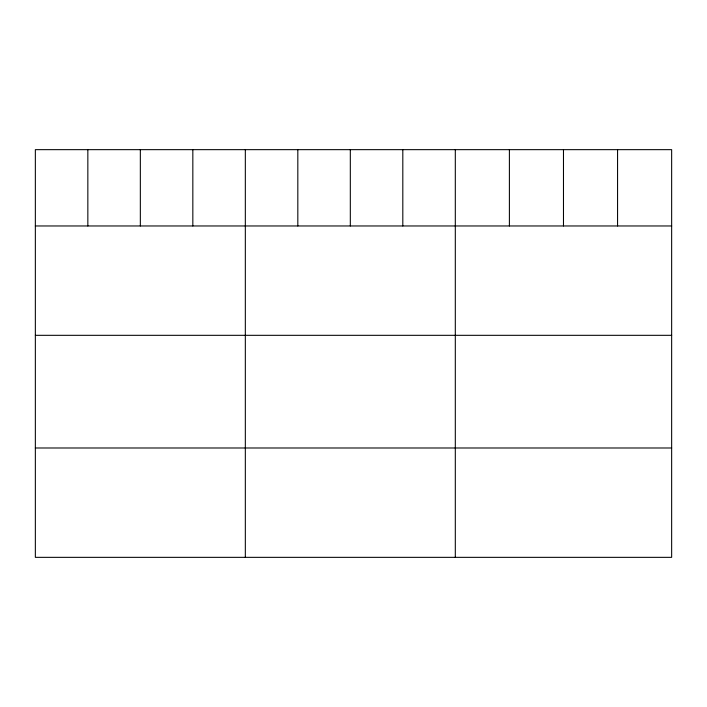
<?xml version="1.0" encoding="UTF-8"?>
<svg xmlns="http://www.w3.org/2000/svg" width="707" height="707" viewBox="0 0 707 707"><rect width="100%" height="100%" fill="white"/><g stroke="black" fill="none" stroke-linecap="round" stroke-linejoin="round"><path stroke-width="1.06" d="M671.65 225.966L671.65 557.346L35.35 557.346L35.35 149.654L671.65 149.654L671.65 225.966L35.35 225.966M35.35 335.321L671.65 335.321M35.35 447.991L671.65 447.991M617.564 149.654L617.564 225.966M563.479 149.654L563.479 225.966M509.394 149.654L509.394 225.966M455.308 149.654L455.308 557.346M402.813 149.654L402.813 225.966M350.318 149.654L350.318 225.966M297.824 149.654L297.824 225.966M245.329 149.654L245.329 557.346M192.834 149.654L192.834 225.966M140.34 149.654L140.34 225.966M87.845 149.654L87.845 225.966"/></g></svg>
